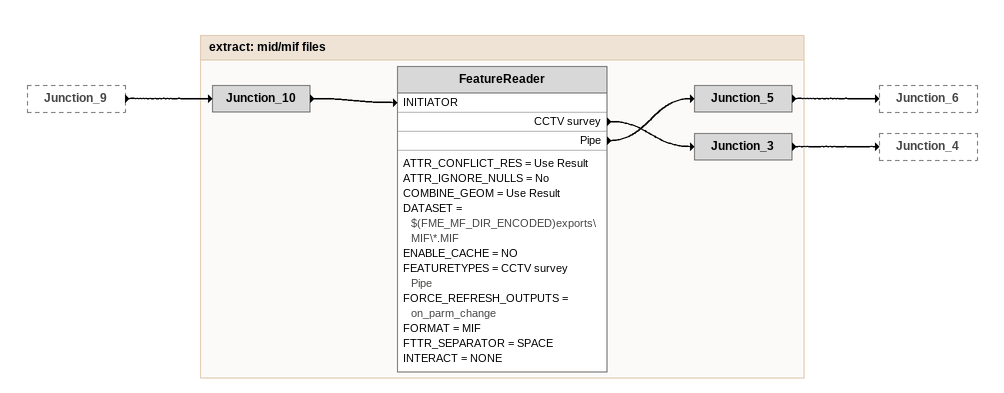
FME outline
Junction_9 [outside]
    -> Junction_10

Bookmark: extract: mid/mif files
Junction_10
    -> FeatureReader [INITIATOR]
FeatureReader
    ATTR_CONFLICT_RES = Use Result
    ATTR_IGNORE_NULLS = No
    COMBINE_GEOM = Use Result
    DATASET = $(FME_MF_DIR_ENCODED)exports\MIF\*.MIF
    ENABLE_CACHE = NO
    FEATURETYPES = CCTV survey Pipe
    FORCE_REFRESH_OUTPUTS = on_parm_change
    FORMAT = MIF
    FTTR_SEPARATOR = SPACE
    INTERACT = NONE
    CCTV survey -> Junction_3
    Pipe -> Junction_5
Junction_5
    -> Junction_6
Junction_3
    -> Junction_4
